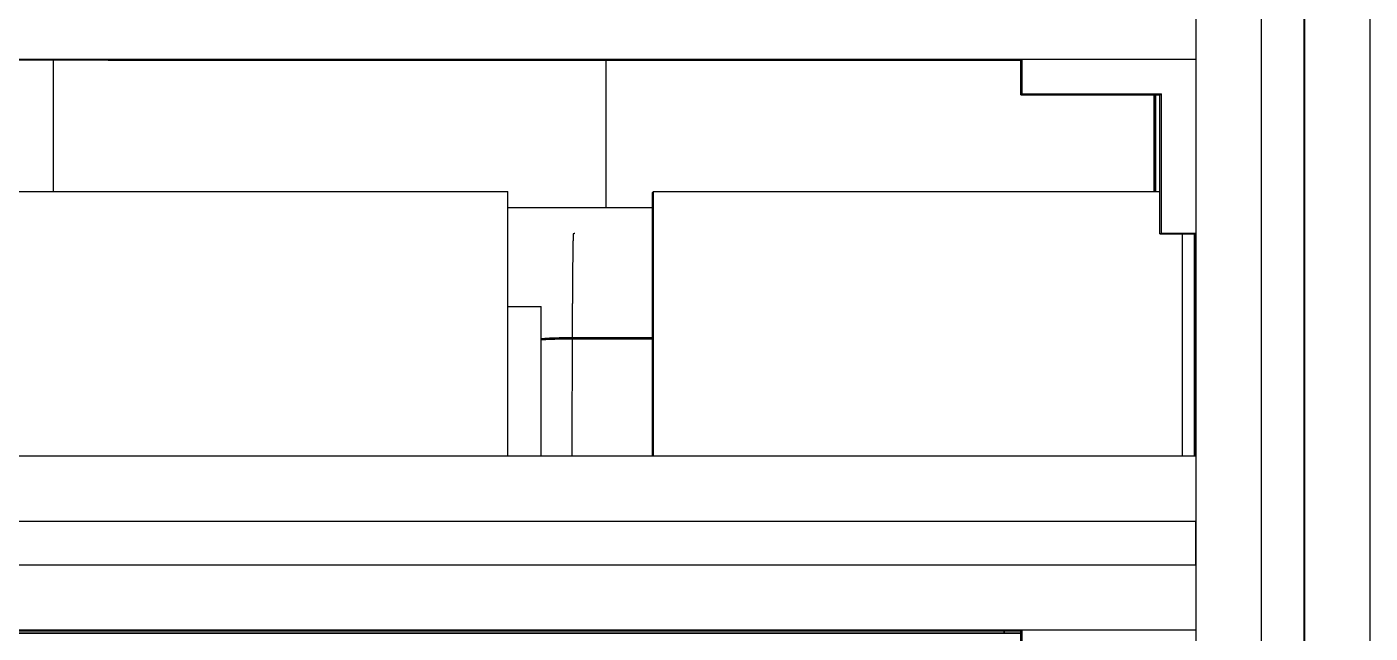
# Model space of a CAD drawing. Header units: millimetres. Extents: x -226 to 218, y -316 to 313.
# Drawn here: x 61.3 to 217.7, y 29 to 99.5 of the extents above; entities that cross this region are included whole.
import ezdxf

# ---------------------------------------------------------------- set-up
doc = ezdxf.new("R2010")
doc.units = ezdxf.units.MM
doc.layers.add('SKETCH', color=5, linetype='Continuous')
doc.layers.add('VISIBLE', color=7, linetype='Continuous')

msp = doc.modelspace()

# ---------------------------------------------------------------- linework, layer by layer
at = {"layer": 'SKETCH', "flags": 128}
for points in [[(64.41, 80.37), (64.41, 80.44), (64.41, 80.71), (64.41, 80.97), (64.41, 81.23), (64.41, 81.49), (64.41, 81.75), (64.41, 82.01), (64.41, 82.27), (64.41, 82.53), (64.41, 82.79), (64.41, 83.06), (64.41, 83.32), (64.41, 83.58), (64.41, 83.84), (64.41, 84.1), (64.41, 84.36), (64.41, 84.62), (64.41, 84.88), (64.41, 85.14), (64.41, 85.41), (64.41, 85.67), (64.41, 85.93), (64.41, 86.19), (64.41, 86.45), (64.41, 86.71), (64.41, 86.97), (64.41, 87.23), (64.41, 87.49), (64.41, 87.76), (64.41, 88.02), (64.41, 88.28), (64.41, 88.54), (64.41, 88.8), (64.41, 89.06), (64.41, 89.32), (64.41, 89.58), (64.41, 89.84), (64.41, 90.1), (64.41, 90.37), (64.41, 90.63), (64.41, 90.89), (64.41, 91.15), (64.41, 91.41), (64.41, 91.67), (64.41, 91.93), (64.41, 92.19), (64.41, 92.45), (64.41, 92.72), (64.41, 92.98), (64.41, 93.24), (64.41, 93.5), (64.41, 93.76), (64.41, 94.02), (64.41, 94.28), (64.41, 94.54), (64.41, 94.8), (64.41, 95.07), (64.41, 95.33), (64.41, 95.59), (64.41, 95.7)], [(128.77, 78.52), (128.77, 78.68), (128.77, 78.93), (128.77, 79.19), (128.77, 79.44), (128.77, 79.7), (128.77, 79.95), (128.77, 80.21), (128.77, 80.46), (128.77, 80.72), (128.77, 80.97), (128.77, 81.23), (128.77, 81.48), (128.77, 81.74), (128.77, 81.99), (128.77, 82.25), (128.77, 82.5), (128.77, 82.76), (128.77, 83.01), (128.77, 83.27), (128.77, 83.52), (128.77, 83.78), (128.77, 84.03), (128.77, 84.29), (128.77, 84.54), (128.77, 84.8), (128.77, 85.05), (128.77, 85.31), (128.76, 85.56), (128.76, 85.82), (128.76, 86.07), (128.76, 86.33), (128.76, 86.58), (128.76, 86.84), (128.76, 87.09), (128.76, 87.35), (128.76, 87.6), (128.76, 87.86), (128.76, 88.11), (128.76, 88.37), (128.76, 88.62), (128.76, 88.88), (128.76, 89.14), (128.76, 89.39), (128.76, 89.65), (128.76, 89.9), (128.76, 90.16), (128.76, 90.41), (128.76, 90.67), (128.76, 90.92), (128.76, 91.18), (128.76, 91.43), (128.76, 91.69), (128.76, 91.94), (128.76, 92.2), (128.76, 92.45), (128.76, 92.71), (128.76, 92.96), (128.76, 93.22), (128.76, 93.47), (128.76, 93.73), (128.76, 93.98), (128.76, 94.24), (128.76, 94.49), (128.76, 94.75), (128.76, 95), (128.76, 95.26), (128.76, 95.51), (128.76, 95.67)], [(124.83, 49.62), (124.83, 49.76), (124.83, 49.94), (124.83, 50.11), (124.83, 50.29), (124.83, 50.47), (124.83, 50.65), (124.83, 50.83), (124.83, 51), (124.83, 51.18), (124.83, 51.36), (124.83, 51.53), (124.83, 51.71), (124.83, 51.89), (124.83, 52.06), (124.83, 52.24), (124.83, 52.41), (124.83, 52.59), (124.83, 52.77), (124.83, 52.94), (124.83, 53.12), (124.83, 53.29), (124.83, 53.47), (124.83, 53.64), (124.83, 53.81), (124.83, 53.99), (124.83, 54.16), (124.83, 54.34), (124.83, 54.51), (124.83, 54.69), (124.83, 54.86), (124.83, 55.03), (124.83, 55.2), (124.83, 55.38), (124.83, 55.55), (124.83, 55.72), (124.83, 55.89), (124.83, 56.06), (124.83, 56.23), (124.83, 56.4), (124.83, 56.57), (124.83, 56.74), (124.83, 56.91), (124.83, 57.08), (124.84, 57.24), (124.84, 57.41), (124.84, 57.58), (124.84, 57.75), (124.84, 57.91), (124.84, 58.08), (124.84, 58.25), (124.84, 58.41), (124.84, 58.58), (124.84, 58.74), (124.84, 58.91), (124.84, 59.07), (124.84, 59.23), (124.84, 59.4), (124.84, 59.56), (124.84, 59.72), (124.84, 59.88), (124.84, 60.04), (124.84, 60.2), (124.84, 60.36), (124.84, 60.52), (124.84, 60.68), (124.85, 60.84), (124.85, 60.99), (124.85, 61.15), (124.85, 61.31), (124.85, 61.46), (124.85, 61.62), (124.85, 61.77), (124.85, 61.93), (124.85, 62.08), (124.85, 62.24), (124.85, 62.39), (124.85, 62.54), (124.85, 62.69), (124.85, 62.84), (124.85, 62.99), (124.85, 63.14), (124.85, 63.29), (124.85, 63.44), (124.86, 63.59), (124.86, 63.74), (124.86, 63.88), (124.86, 64.03), (124.86, 64.17), (124.86, 64.31), (124.86, 64.46), (124.86, 64.6), (124.86, 64.74), (124.86, 64.88), (124.86, 65.02), (124.86, 65.16), (124.86, 65.3), (124.86, 65.44), (124.86, 65.58), (124.87, 65.72), (124.87, 65.85), (124.87, 65.99), (124.87, 66.12), (124.87, 66.26), (124.87, 66.39), (124.87, 66.52), (124.87, 66.66), (124.87, 66.79), (124.87, 66.92), (124.87, 67.05), (124.87, 67.17), (124.87, 67.3), (124.88, 67.43), (124.88, 67.55), (124.88, 67.68), (124.88, 67.8), (124.88, 67.93), (124.88, 68.05), (124.88, 68.17), (124.88, 68.29), (124.88, 68.41), (124.88, 68.53), (124.88, 68.65), (124.88, 68.77), (124.89, 68.89), (124.89, 69), (124.89, 69.12), (124.89, 69.23), (124.89, 69.34), (124.89, 69.46), (124.89, 69.57), (124.89, 69.68), (124.89, 69.79), (124.89, 69.9), (124.89, 70), (124.89, 70.11), (124.9, 70.21), (124.9, 70.32), (124.9, 70.42), (124.9, 70.53), (124.9, 70.63), (124.9, 70.73), (124.9, 70.83), (124.9, 70.93), (124.9, 71.03), (124.9, 71.12), (124.9, 71.22), (124.91, 71.31), (124.91, 71.41), (124.91, 71.5), (124.91, 71.59), (124.91, 71.69), (124.91, 71.78), (124.91, 71.87), (124.91, 71.95), (124.91, 72.04), (124.91, 72.13), (124.92, 72.21), (124.92, 72.3), (124.92, 72.38), (124.92, 72.46), (124.92, 72.54), (124.92, 72.62), (124.92, 72.7), (124.92, 72.78), (124.92, 72.85), (124.92, 72.93), (124.93, 73), (124.93, 73.08), (124.93, 73.15), (124.93, 73.22), (124.93, 73.29), (124.93, 73.36), (124.93, 73.43), (124.93, 73.5), (124.93, 73.57), (124.93, 73.63), (124.94, 73.69), (124.94, 73.76), (124.94, 73.82), (124.94, 73.88), (124.94, 73.94), (124.94, 74), (124.94, 74.06), (124.94, 74.11), (124.94, 74.17), (124.95, 74.22), (124.95, 74.27), (124.95, 74.33), (124.95, 74.38), (124.95, 74.43), (124.95, 74.47), (124.95, 74.52), (124.95, 74.57), (124.95, 74.61), (124.95, 74.66), (124.96, 74.7), (124.96, 74.74), (124.96, 74.78), (124.96, 74.82), (124.96, 74.86), (124.96, 74.9), (124.96, 74.93), (124.96, 74.97), (124.96, 75), (124.97, 75.03), (124.97, 75.07), (124.97, 75.1), (124.97, 75.13), (124.97, 75.15), (124.97, 75.18), (124.97, 75.2), (124.97, 75.23), (124.97, 75.25), (124.98, 75.27), (124.98, 75.28), (124.98, 75.3), (124.98, 75.32), (124.98, 75.33), (124.98, 75.35), (124.98, 75.36), (124.98, 75.37), (124.98, 75.38), (124.99, 75.4), (124.99, 75.41), (124.99, 75.42), (124.99, 75.42), (124.99, 75.43), (124.99, 75.44), (124.99, 75.45), (124.99, 75.46), (124.99, 75.47), (125, 75.48), (125, 75.49), (125, 75.5), (125, 75.5), (125, 75.51), (125, 75.51), (125.01, 75.52), (125.01, 75.52), (125.01, 75.52), (125.01, 75.52), (125.01, 75.52), (125.01, 75.52), (125.02, 75.52), (125.02, 75.52), (125.02, 75.52), (125.02, 75.51), (125.02, 75.51), (125.03, 75.51), (125.03, 75.51), (125.03, 75.51), (125.03, 75.5), (125.03, 75.5), (125.04, 75.5), (125.04, 75.5), (125.04, 75.5), (125.04, 75.5), (125.04, 75.5), (125.04, 75.51), (125.05, 75.51), (125.05, 75.51), (125.05, 75.51), (125.05, 75.51), (125.05, 75.51), (125.05, 75.51), (125.06, 75.51), (125.06, 75.51), (125.06, 75.52), (125.06, 75.52), (125.06, 75.52), (125.07, 75.52), (125.07, 75.52), (125.07, 75.52), (125.07, 75.52), (125.07, 75.52), (125.07, 75.52), (125.08, 75.53), (125.08, 75.53), (125.08, 75.53), (125.08, 75.53), (125.08, 75.53), (125.09, 75.53), (125.09, 75.53), (125.09, 75.53), (125.09, 75.53), (125.09, 75.54), (125.09, 75.54), (125.1, 75.54), (125.1, 75.54), (125.1, 75.54), (125.1, 75.54), (125.1, 75.54), (125.11, 75.54), (125.11, 75.54), (125.11, 75.54), (125.11, 75.55), (125.11, 75.55), (125.11, 75.55), (125.12, 75.55), (125.12, 75.55), (125.12, 75.55), (125.12, 75.55), (125.12, 75.55), (125.12, 75.55)], [(121.22, 63.28), (121.29, 63.28), (121.42, 63.29), (121.54, 63.3), (121.67, 63.31), (121.79, 63.32), (121.92, 63.32), (122.04, 63.33), (122.17, 63.34), (122.3, 63.34), (122.43, 63.35), (122.55, 63.35), (122.68, 63.36), (122.82, 63.36), (122.95, 63.37), (123.08, 63.37), (123.22, 63.37), (123.36, 63.38), (123.5, 63.38), (123.64, 63.39), (123.78, 63.39), (123.97, 63.39), (124.16, 63.4), (124.35, 63.4), (124.55, 63.4), (124.75, 63.4), (124.95, 63.41), (125.15, 63.41), (125.36, 63.41), (125.57, 63.41), (125.78, 63.41), (125.99, 63.4), (126.21, 63.4), (126.42, 63.4), (126.64, 63.4), (126.85, 63.4), (127.07, 63.4), (127.28, 63.4), (127.5, 63.39), (127.71, 63.39), (127.93, 63.39), (128.14, 63.39), (128.36, 63.39), (128.57, 63.39), (128.77, 63.39), (128.98, 63.39), (129.19, 63.39), (129.4, 63.39), (129.61, 63.39), (129.81, 63.39), (130.02, 63.39), (130.23, 63.39), (130.44, 63.39), (130.65, 63.39), (130.85, 63.39), (131.06, 63.39), (131.27, 63.39), (131.48, 63.39), (131.69, 63.39), (131.89, 63.39), (132.1, 63.39), (132.31, 63.39), (132.52, 63.39), (132.73, 63.39), (132.93, 63.39), (133.14, 63.39), (133.35, 63.39), (133.56, 63.39), (133.77, 63.39), (133.97, 63.39), (134.15, 63.39)], [(121.22, 63.15), (121.26, 63.15), (121.38, 63.16), (121.51, 63.17), (121.63, 63.18), (121.76, 63.18), (121.88, 63.19), (122.01, 63.19), (122.14, 63.2), (122.27, 63.2), (122.4, 63.21), (122.53, 63.21), (122.66, 63.22), (122.79, 63.22), (122.93, 63.23), (123.07, 63.23), (123.21, 63.23), (123.35, 63.24), (123.49, 63.24), (123.68, 63.25), (123.87, 63.25), (124.06, 63.25), (124.26, 63.25), (124.46, 63.26), (124.66, 63.26), (124.86, 63.26), (125.07, 63.26), (125.28, 63.26), (125.49, 63.26), (125.7, 63.26), (125.91, 63.26), (126.13, 63.25), (126.34, 63.25), (126.55, 63.25), (126.77, 63.25), (126.99, 63.25), (127.2, 63.25), (127.42, 63.24), (127.63, 63.24), (127.84, 63.24), (128.05, 63.24), (128.26, 63.24), (128.47, 63.24), (128.68, 63.24), (128.89, 63.24), (129.1, 63.24), (129.3, 63.24), (129.51, 63.24), (129.72, 63.24), (129.93, 63.24), (130.13, 63.24), (130.34, 63.24), (130.55, 63.24), (130.76, 63.24), (130.96, 63.24), (131.17, 63.24), (131.38, 63.24), (131.59, 63.24), (131.79, 63.24), (132, 63.24), (132.21, 63.24), (132.42, 63.24), (132.62, 63.24), (132.83, 63.24), (133.04, 63.24), (133.25, 63.24), (133.45, 63.24), (133.66, 63.24), (133.87, 63.24), (134.08, 63.24), (134.15, 63.24)]]:
    msp.add_lwpolyline(points, dxfattribs=at)
at = {"layer": 'VISIBLE'}
for p, q in [((197.47, -315.95), (197.47, 312.91)), ((205.06, -315.95), (205.06, 312.91)), ((210.06, -315.85), (210.06, 312.82)), ((210.13, -315.95), (210.13, 312.91)), ((217.72, -315.95), (217.72, 312.91)), ((-197.47, 95.8), (197.47, 95.8)), ((-177.15, 95.76), (177.15, 95.76)), ((-177.1, 95.74), (177.1, 95.74)), ((-177.04, 95.7), (177.04, 95.7)), ((70.79, 95.67), (70.79, 95.7)), ((70.79, 95.67), (70.81, 95.7)), ((70.79, 95.67), (177.04, 95.67)), ((177.04, 95.7), (177.22, 95.8)), ((177.04, 91.65), (177.04, 95.7)), ((177.22, 91.75), (177.22, 95.8)), ((177.04, 91.65), (177.22, 91.75)), ((177.04, 91.65), (193.22, 91.65)), ((177.22, 91.75), (193.42, 91.75)), ((192.59, 80.37), (192.59, 91.65)), ((192.66, 80.37), (192.66, 91.65)), ((192.71, 80.37), (192.71, 91.65)), ((192.78, 80.37), (192.78, 91.65)), ((193.22, 91.65), (193.42, 91.75)), ((193.22, 75.47), (193.22, 91.65)), ((193.42, 75.54), (193.42, 91.75)), ((55.74, 80.37), (117.33, 80.37)), ((117.33, 49.62), (117.33, 80.37)), ((134.15, 80.29), (134.29, 80.37)), ((134.15, 49.62), (134.15, 80.29)), ((134.29, 49.62), (134.29, 80.37)), ((134.29, 80.37), (193.22, 80.37)), ((117.33, 78.52), (134.15, 78.52)), ((193.22, 75.47), (193.42, 75.54)), ((193.22, 75.47), (197.27, 75.47)), ((193.42, 75.54), (197.47, 75.54)), ((195.88, 49.62), (195.88, 75.47)), ((197.27, 75.47), (197.47, 75.54)), ((197.27, 49.62), (197.27, 75.47)), ((197.34, 49.62), (197.34, 75.5)), ((197.39, 49.62), (197.39, 75.52)), ((117.33, 67.02), (117.73, 67.02)), ((117.73, 67.02), (118.2, 67.02)), ((118.2, 67.02), (118.67, 67.02)), ((118.67, 67.02), (119.12, 67.02)), ((119.12, 67.02), (119.54, 67.02)), ((119.54, 67.02), (119.93, 67.02)), ((119.93, 67.02), (120.27, 67.02)), ((120.27, 67.02), (120.56, 67.02)), ((120.56, 67.02), (120.8, 67.02)), ((120.8, 67.02), (120.98, 67.01)), ((120.98, 67.01), (121.11, 67.01)), ((121.11, 67.01), (121.19, 67.01)), ((121.19, 67.01), (121.22, 67.01)), ((121.22, 49.62), (121.22, 67.01)), ((-197.47, 49.62), (197.47, 49.62)), ((-197.47, 42.03), (197.47, 42.03)), ((-197.41, 42.01), (197.41, 42.01)), ((197.41, 42.01), (197.47, 42.03)), ((197.41, 36.96), (197.41, 42.01)), ((-197.47, 36.96), (197.47, 36.96)), ((-197.47, 29.37), (197.47, 29.37)), ((-177.15, 29.36), (177.15, 29.36)), ((-177.1, 29.35), (177.1, 29.35)), ((-177.04, 29.34), (177.04, 29.34)), ((-177.04, 29.28), (177.04, 29.28)), ((-177.04, 29.27), (177.04, 29.27)), ((-177.04, 29.26), (177.04, 29.26)), ((-177.04, 29.25), (177.04, 29.25)), ((-177.04, 29.02), (177.04, 29.02)), ((-177.04, 29.01), (177.04, 29.01)), ((-177.04, 29), (177.04, 29)), ((175.11, 29.02), (175.11, 29.25)), ((175.11, 29.02), (175.15, 29.02)), ((175.15, 29.02), (175.15, 29.25)), ((175.15, 29.02), (177.04, 29.02)), ((176.48, 29.25), (176.48, 29.25)), ((176.48, 29.25), (176.52, 29.25)), ((176.48, 29.25), (177.04, 29.25)), ((177.04, 29.34), (177.22, 29.37)), ((177.04, 25.29), (177.04, 29.34)), ((177.22, 25.32), (177.22, 29.37))]:
    msp.add_line(p, q, dxfattribs=at)

doc.saveas('drawing.dxf')
